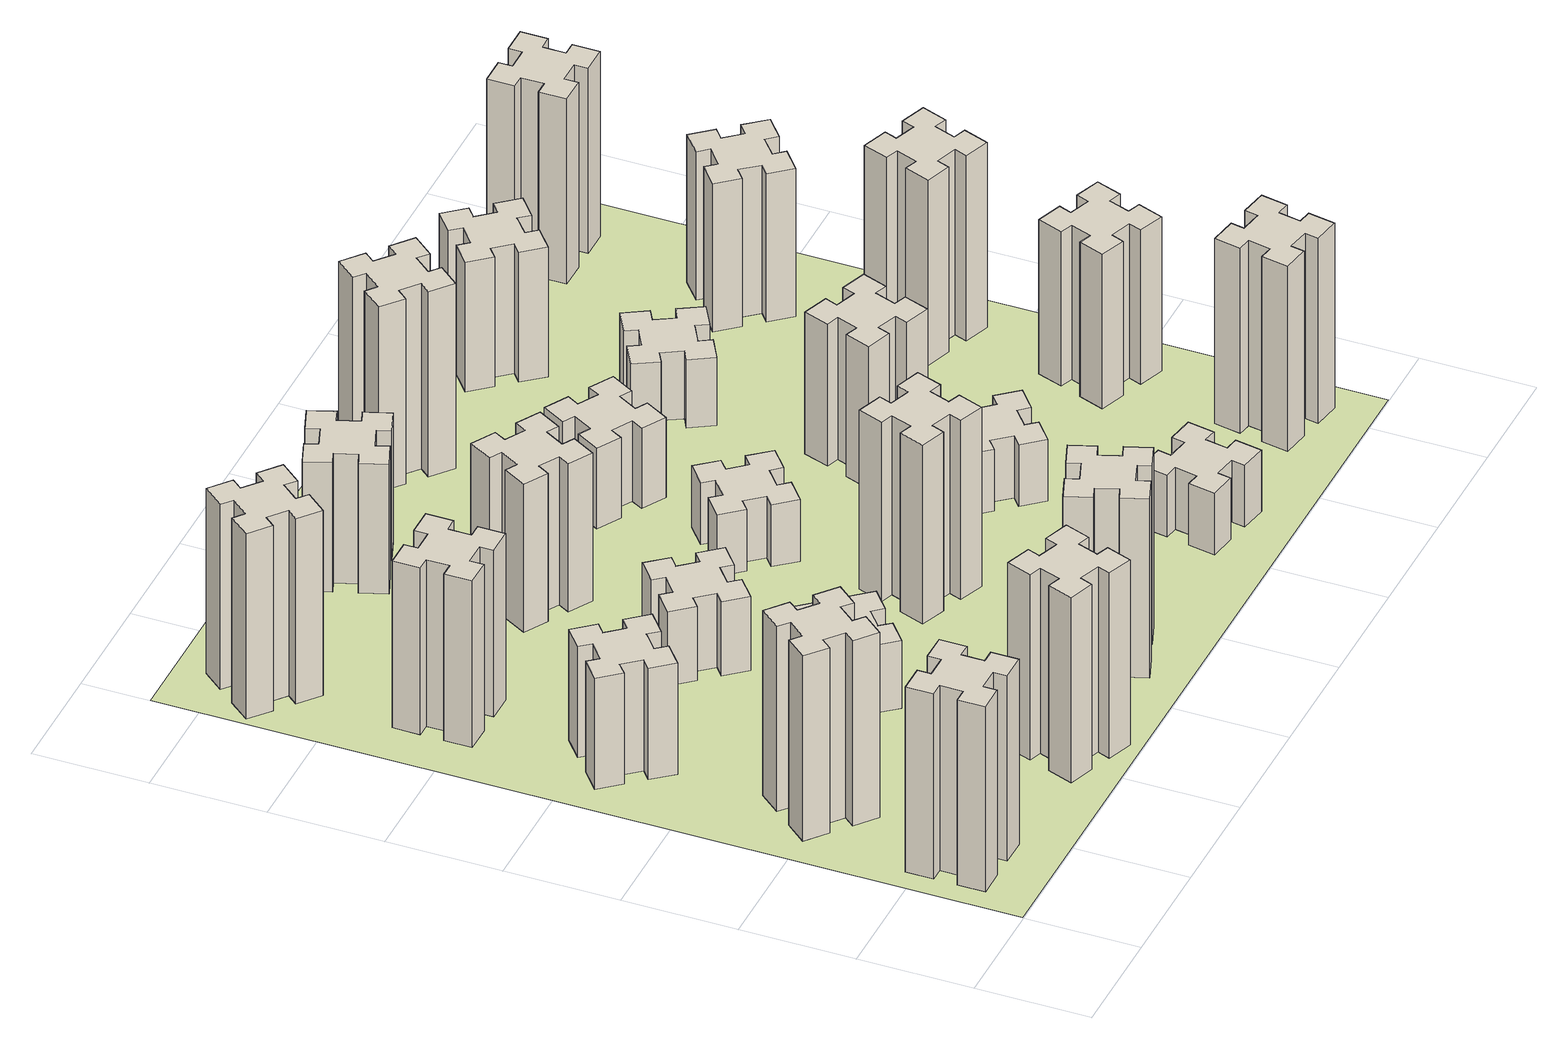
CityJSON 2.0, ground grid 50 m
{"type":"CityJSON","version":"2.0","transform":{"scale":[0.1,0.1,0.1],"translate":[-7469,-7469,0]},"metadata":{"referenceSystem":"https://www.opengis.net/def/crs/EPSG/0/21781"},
"CityObjects":{
"building1":{"type":"Building","attributes":{"class":"1000","function":"1000","usage":"1000","yearOfConstruction":2016,"roofType":"1000","measuredHeight":90,"storeysAboveGround":30,"storeysBelowGround":0},"geometry":[{"type":"Solid","lod":"1","boundaries":[[[[0,1,2,3,4,5,6,7,8,9,10,11,12,13,14,15,16,17,18,19]],[[17,16,20,21]],[[16,15,22,20]],[[15,14,23,22]],[[14,13,24,23]],[[13,12,25,24]],[[12,11,26,25]],[[11,10,27,26]],[[10,9,28,27]],[[9,8,29,28]],[[8,7,30,29]],[[7,6,31,30]],[[6,5,32,31]],[[5,4,33,32]],[[4,3,34,33]],[[3,2,35,34]],[[2,1,36,35]],[[1,0,37,36]],[[0,19,38,37]],[[19,18,39,38]],[[18,17,21,39]],[[24,25,26,27,28,29,30,31,32,33,34,35,36,37,38,39,21,20,22,23]]]]}]},
"building2":{"type":"Building","attributes":{"class":"1000","function":"1000","usage":"1000","yearOfConstruction":2016,"roofType":"1000","measuredHeight":90,"storeysAboveGround":30,"storeysBelowGround":0},"geometry":[{"type":"Solid","lod":"1","boundaries":[[[[40,41,42,43,44,45,46,47,48,49,50,51,52,53,54,55,56,57,58,59]],[[57,56,60,61]],[[56,55,62,60]],[[55,54,63,62]],[[54,53,64,63]],[[53,52,65,64]],[[52,51,66,65]],[[51,50,67,66]],[[50,49,68,67]],[[49,48,69,68]],[[48,47,70,69]],[[47,46,71,70]],[[46,45,72,71]],[[45,44,73,72]],[[44,43,74,73]],[[43,42,75,74]],[[42,41,76,75]],[[41,40,77,76]],[[40,59,78,77]],[[59,58,79,78]],[[58,57,61,79]],[[64,65,66,67,68,69,70,71,72,73,74,75,76,77,78,79,61,60,62,63]]]]}]},
"building3":{"type":"Building","attributes":{"class":"1000","function":"1000","usage":"1000","yearOfConstruction":2016,"roofType":"1000","measuredHeight":54,"storeysAboveGround":30,"storeysBelowGround":0},"geometry":[{"type":"Solid","lod":"1","boundaries":[[[[80,81,82,83,84,85,86,87,88,89,90,91,92,93,94,95,96,97,98,99]],[[97,96,100,101]],[[96,95,102,100]],[[95,94,103,102]],[[94,93,104,103]],[[93,92,105,104]],[[92,91,106,105]],[[91,90,107,106]],[[90,89,108,107]],[[89,88,109,108]],[[88,87,110,109]],[[87,86,111,110]],[[86,85,112,111]],[[85,84,113,112]],[[84,83,114,113]],[[83,82,115,114]],[[82,81,116,115]],[[81,80,117,116]],[[80,99,118,117]],[[99,98,119,118]],[[98,97,101,119]],[[104,105,106,107,108,109,110,111,112,113,114,115,116,117,118,119,101,100,102,103]]]]}]},
"building4":{"type":"Building","attributes":{"class":"1000","function":"1000","usage":"1000","yearOfConstruction":2016,"roofType":"1000","measuredHeight":81,"storeysAboveGround":30,"storeysBelowGround":0},"geometry":[{"type":"Solid","lod":"1","boundaries":[[[[120,121,122,123,124,125,126,127,128,129,130,131,132,133,134,135,136,137,138,139]],[[137,136,140,141]],[[136,135,142,140]],[[135,134,143,142]],[[134,133,144,143]],[[133,132,145,144]],[[132,131,146,145]],[[131,130,147,146]],[[130,129,148,147]],[[129,128,149,148]],[[128,127,150,149]],[[127,126,151,150]],[[126,125,152,151]],[[125,124,153,152]],[[124,123,154,153]],[[123,122,155,154]],[[122,121,156,155]],[[121,120,157,156]],[[120,139,158,157]],[[139,138,159,158]],[[138,137,141,159]],[[144,145,146,147,148,149,150,151,152,153,154,155,156,157,158,159,141,140,142,143]]]]}]},
"building5":{"type":"Building","attributes":{"class":"1000","function":"1000","usage":"1000","yearOfConstruction":2016,"roofType":"1000","measuredHeight":90,"storeysAboveGround":30,"storeysBelowGround":0},"geometry":[{"type":"Solid","lod":"1","boundaries":[[[[160,161,162,163,164,165,166,167,168,169,170,171,172,173,174,175,176,177,178,179]],[[177,176,180,181]],[[176,175,182,180]],[[175,174,183,182]],[[174,173,184,183]],[[173,172,185,184]],[[172,171,186,185]],[[171,170,187,186]],[[170,169,188,187]],[[169,168,189,188]],[[168,167,190,189]],[[167,166,191,190]],[[166,165,192,191]],[[165,164,193,192]],[[164,163,194,193]],[[163,162,195,194]],[[162,161,196,195]],[[161,160,197,196]],[[160,179,198,197]],[[179,178,199,198]],[[178,177,181,199]],[[184,185,186,187,188,189,190,191,192,193,194,195,196,197,198,199,181,180,182,183]]]]}]},
"building6":{"type":"Building","attributes":{"class":"1000","function":"1000","usage":"1000","yearOfConstruction":2016,"roofType":"1000","measuredHeight":90,"storeysAboveGround":30,"storeysBelowGround":0},"geometry":[{"type":"Solid","lod":"1","boundaries":[[[[200,201,202,203,204,205,206,207,208,209,210,211,212,213,214,215,216,217,218,219]],[[217,216,220,221]],[[216,215,222,220]],[[215,214,223,222]],[[214,213,224,223]],[[213,212,225,224]],[[212,211,226,225]],[[211,210,227,226]],[[210,209,228,227]],[[209,208,229,228]],[[208,207,230,229]],[[207,206,231,230]],[[206,205,232,231]],[[205,204,233,232]],[[204,203,234,233]],[[203,202,235,234]],[[202,201,236,235]],[[201,200,237,236]],[[200,219,238,237]],[[219,218,239,238]],[[218,217,221,239]],[[224,225,226,227,228,229,230,231,232,233,234,235,236,237,238,239,221,220,222,223]]]]}]},
"building7":{"type":"Building","attributes":{"class":"1000","function":"1000","usage":"1000","yearOfConstruction":2016,"roofType":"1000","measuredHeight":33,"storeysAboveGround":30,"storeysBelowGround":0},"geometry":[{"type":"Solid","lod":"1","boundaries":[[[[240,241,242,243,244,245,246,247,248,249,250,251,252,253,254,255,256,257,258,259]],[[257,256,260,261]],[[256,255,262,260]],[[255,254,263,262]],[[254,253,264,263]],[[253,252,265,264]],[[252,251,266,265]],[[251,250,267,266]],[[250,249,268,267]],[[249,248,269,268]],[[248,247,270,269]],[[247,246,271,270]],[[246,245,272,271]],[[245,244,273,272]],[[244,243,274,273]],[[243,242,275,274]],[[242,241,276,275]],[[241,240,277,276]],[[240,259,278,277]],[[259,258,279,278]],[[258,257,261,279]],[[264,265,266,267,268,269,270,271,272,273,274,275,276,277,278,279,261,260,262,263]]]]}]},
"building8":{"type":"Building","attributes":{"class":"1000","function":"1000","usage":"1000","yearOfConstruction":2016,"roofType":"1000","measuredHeight":36,"storeysAboveGround":30,"storeysBelowGround":0},"geometry":[{"type":"Solid","lod":"1","boundaries":[[[[280,281,282,283,284,285,286,287,288,289,290,291,292,293,294,295,296,297,298,299]],[[297,296,300,301]],[[296,295,302,300]],[[295,294,303,302]],[[294,293,304,303]],[[293,292,305,304]],[[292,291,306,305]],[[291,290,307,306]],[[290,289,308,307]],[[289,288,309,308]],[[288,287,310,309]],[[287,286,311,310]],[[286,285,312,311]],[[285,284,313,312]],[[284,283,314,313]],[[283,282,315,314]],[[282,281,316,315]],[[281,280,317,316]],[[280,299,318,317]],[[299,298,319,318]],[[298,297,301,319]],[[304,305,306,307,308,309,310,311,312,313,314,315,316,317,318,319,301,300,302,303]]]]}]},
"building9":{"type":"Building","attributes":{"class":"1000","function":"1000","usage":"1000","yearOfConstruction":2016,"roofType":"1000","measuredHeight":87,"storeysAboveGround":30,"storeysBelowGround":0},"geometry":[{"type":"Solid","lod":"1","boundaries":[[[[320,321,322,323,324,325,326,327,328,329,330,331,332,333,334,335,336,337,338,339]],[[337,336,340,341]],[[336,335,342,340]],[[335,334,343,342]],[[334,333,344,343]],[[333,332,345,344]],[[332,331,346,345]],[[331,330,347,346]],[[330,329,348,347]],[[329,328,349,348]],[[328,327,350,349]],[[327,326,351,350]],[[326,325,352,351]],[[325,324,353,352]],[[324,323,354,353]],[[323,322,355,354]],[[322,321,356,355]],[[321,320,357,356]],[[320,339,358,357]],[[339,338,359,358]],[[338,337,341,359]],[[344,345,346,347,348,349,350,351,352,353,354,355,356,357,358,359,341,340,342,343]]]]}]},
"building10":{"type":"Building","attributes":{"class":"1000","function":"1000","usage":"1000","yearOfConstruction":2016,"roofType":"1000","measuredHeight":72,"storeysAboveGround":30,"storeysBelowGround":0},"geometry":[{"type":"Solid","lod":"1","boundaries":[[[[360,361,362,363,364,365,366,367,368,369,370,371,372,373,374,375,376,377,378,379]],[[377,376,380,381]],[[376,375,382,380]],[[375,374,383,382]],[[374,373,384,383]],[[373,372,385,384]],[[372,371,386,385]],[[371,370,387,386]],[[370,369,388,387]],[[369,368,389,388]],[[368,367,390,389]],[[367,366,391,390]],[[366,365,392,391]],[[365,364,393,392]],[[364,363,394,393]],[[363,362,395,394]],[[362,361,396,395]],[[361,360,397,396]],[[360,379,398,397]],[[379,378,399,398]],[[378,377,381,399]],[[384,385,386,387,388,389,390,391,392,393,394,395,396,397,398,399,381,380,382,383]]]]}]},
"building11":{"type":"Building","attributes":{"class":"1000","function":"1000","usage":"1000","yearOfConstruction":2016,"roofType":"1000","measuredHeight":63,"storeysAboveGround":30,"storeysBelowGround":0},"geometry":[{"type":"Solid","lod":"1","boundaries":[[[[400,401,402,403,404,405,406,407,408,409,410,411,412,413,414,415,416,417,418,419]],[[417,416,420,421]],[[416,415,422,420]],[[415,414,423,422]],[[414,413,424,423]],[[413,412,425,424]],[[412,411,426,425]],[[411,410,427,426]],[[410,409,428,427]],[[409,408,429,428]],[[408,407,430,429]],[[407,406,431,430]],[[406,405,432,431]],[[405,404,433,432]],[[404,403,434,433]],[[403,402,435,434]],[[402,401,436,435]],[[401,400,437,436]],[[400,419,438,437]],[[419,418,439,438]],[[418,417,421,439]],[[424,425,426,427,428,429,430,431,432,433,434,435,436,437,438,439,421,420,422,423]]]]}]},
"building12":{"type":"Building","attributes":{"class":"1000","function":"1000","usage":"1000","yearOfConstruction":2016,"roofType":"1000","measuredHeight":87,"storeysAboveGround":30,"storeysBelowGround":0},"geometry":[{"type":"Solid","lod":"1","boundaries":[[[[440,441,442,443,444,445,446,447,448,449,450,451,452,453,454,455,456,457,458,459]],[[457,456,460,461]],[[456,455,462,460]],[[455,454,463,462]],[[454,453,464,463]],[[453,452,465,464]],[[452,451,466,465]],[[451,450,467,466]],[[450,449,468,467]],[[449,448,469,468]],[[448,447,470,469]],[[447,446,471,470]],[[446,445,472,471]],[[445,444,473,472]],[[444,443,474,473]],[[443,442,475,474]],[[442,441,476,475]],[[441,440,477,476]],[[440,459,478,477]],[[459,458,479,478]],[[458,457,461,479]],[[464,465,466,467,468,469,470,471,472,473,474,475,476,477,478,479,461,460,462,463]]]]}]},
"building13":{"type":"Building","attributes":{"class":"1000","function":"1000","usage":"1000","yearOfConstruction":2016,"roofType":"1000","measuredHeight":30,"storeysAboveGround":30,"storeysBelowGround":0},"geometry":[{"type":"Solid","lod":"1","boundaries":[[[[480,481,482,483,484,485,486,487,488,489,490,491,492,493,494,495,496,497,498,499]],[[497,496,500,501]],[[496,495,502,500]],[[495,494,503,502]],[[494,493,504,503]],[[493,492,505,504]],[[492,491,506,505]],[[491,490,507,506]],[[490,489,508,507]],[[489,488,509,508]],[[488,487,510,509]],[[487,486,511,510]],[[486,485,512,511]],[[485,484,513,512]],[[484,483,514,513]],[[483,482,515,514]],[[482,481,516,515]],[[481,480,517,516]],[[480,499,518,517]],[[499,498,519,518]],[[498,497,501,519]],[[504,505,506,507,508,509,510,511,512,513,514,515,516,517,518,519,501,500,502,503]]]]}]},
"building14":{"type":"Building","attributes":{"class":"1000","function":"1000","usage":"1000","yearOfConstruction":2016,"roofType":"1000","measuredHeight":39,"storeysAboveGround":30,"storeysBelowGround":0},"geometry":[{"type":"Solid","lod":"1","boundaries":[[[[520,521,522,523,524,525,526,527,528,529,530,531,532,533,534,535,536,537,538,539]],[[537,536,540,541]],[[536,535,542,540]],[[535,534,543,542]],[[534,533,544,543]],[[533,532,545,544]],[[532,531,546,545]],[[531,530,547,546]],[[530,529,548,547]],[[529,528,549,548]],[[528,527,550,549]],[[527,526,551,550]],[[526,525,552,551]],[[525,524,553,552]],[[524,523,554,553]],[[523,522,555,554]],[[522,521,556,555]],[[521,520,557,556]],[[520,539,558,557]],[[539,538,559,558]],[[538,537,541,559]],[[544,545,546,547,548,549,550,551,552,553,554,555,556,557,558,559,541,540,542,543]]]]}]},
"building15":{"type":"Building","attributes":{"class":"1000","function":"1000","usage":"1000","yearOfConstruction":2016,"roofType":"1000","measuredHeight":30,"storeysAboveGround":30,"storeysBelowGround":0},"geometry":[{"type":"Solid","lod":"1","boundaries":[[[[560,561,562,563,564,565,566,567,568,569,570,571,572,573,574,575,576,577,578,579]],[[577,576,580,581]],[[576,575,582,580]],[[575,574,583,582]],[[574,573,584,583]],[[573,572,585,584]],[[572,571,586,585]],[[571,570,587,586]],[[570,569,588,587]],[[569,568,589,588]],[[568,567,590,589]],[[567,566,591,590]],[[566,565,592,591]],[[565,564,593,592]],[[564,563,594,593]],[[563,562,595,594]],[[562,561,596,595]],[[561,560,597,596]],[[560,579,598,597]],[[579,578,599,598]],[[578,577,581,599]],[[584,585,586,587,588,589,590,591,592,593,594,595,596,597,598,599,581,580,582,583]]]]}]},
"building16":{"type":"Building","attributes":{"class":"1000","function":"1000","usage":"1000","yearOfConstruction":2016,"roofType":"1000","measuredHeight":90,"storeysAboveGround":30,"storeysBelowGround":0},"geometry":[{"type":"Solid","lod":"1","boundaries":[[[[600,601,602,603,604,605,606,607,608,609,610,611,612,613,614,615,616,617,618,619]],[[617,616,620,621]],[[616,615,622,620]],[[615,614,623,622]],[[614,613,624,623]],[[613,612,625,624]],[[612,611,626,625]],[[611,610,627,626]],[[610,609,628,627]],[[609,608,629,628]],[[608,607,630,629]],[[607,606,631,630]],[[606,605,632,631]],[[605,604,633,632]],[[604,603,634,633]],[[603,602,635,634]],[[602,601,636,635]],[[601,600,637,636]],[[600,619,638,637]],[[619,618,639,638]],[[618,617,621,639]],[[624,625,626,627,628,629,630,631,632,633,634,635,636,637,638,639,621,620,622,623]]]]}]},
"building17":{"type":"Building","attributes":{"class":"1000","function":"1000","usage":"1000","yearOfConstruction":2016,"roofType":"1000","measuredHeight":30,"storeysAboveGround":30,"storeysBelowGround":0},"geometry":[{"type":"Solid","lod":"1","boundaries":[[[[640,641,642,643,644,645,646,647,648,649,650,651,652,653,654,655,656,657,658,659]],[[657,656,660,661]],[[656,655,662,660]],[[655,654,663,662]],[[654,653,664,663]],[[653,652,665,664]],[[652,651,666,665]],[[651,650,667,666]],[[650,649,668,667]],[[649,648,669,668]],[[648,647,670,669]],[[647,646,671,670]],[[646,645,672,671]],[[645,644,673,672]],[[644,643,674,673]],[[643,642,675,674]],[[642,641,676,675]],[[641,640,677,676]],[[640,659,678,677]],[[659,658,679,678]],[[658,657,661,679]],[[664,665,666,667,668,669,670,671,672,673,674,675,676,677,678,679,661,660,662,663]]]]}]},
"building18":{"type":"Building","attributes":{"class":"1000","function":"1000","usage":"1000","yearOfConstruction":2016,"roofType":"1000","measuredHeight":69,"storeysAboveGround":30,"storeysBelowGround":0},"geometry":[{"type":"Solid","lod":"1","boundaries":[[[[680,681,682,683,684,685,686,687,688,689,690,691,692,693,694,695,696,697,698,699]],[[697,696,700,701]],[[696,695,702,700]],[[695,694,703,702]],[[694,693,704,703]],[[693,692,705,704]],[[692,691,706,705]],[[691,690,707,706]],[[690,689,708,707]],[[689,688,709,708]],[[688,687,710,709]],[[687,686,711,710]],[[686,685,712,711]],[[685,684,713,712]],[[684,683,714,713]],[[683,682,715,714]],[[682,681,716,715]],[[681,680,717,716]],[[680,699,718,717]],[[699,698,719,718]],[[698,697,701,719]],[[704,705,706,707,708,709,710,711,712,713,714,715,716,717,718,719,701,700,702,703]]]]}]},
"building19":{"type":"Building","attributes":{"class":"1000","function":"1000","usage":"1000","yearOfConstruction":2016,"roofType":"1000","measuredHeight":33,"storeysAboveGround":30,"storeysBelowGround":0},"geometry":[{"type":"Solid","lod":"1","boundaries":[[[[720,721,722,723,724,725,726,727,728,729,730,731,732,733,734,735,736,737,738,739]],[[737,736,740,741]],[[736,735,742,740]],[[735,734,743,742]],[[734,733,744,743]],[[733,732,745,744]],[[732,731,746,745]],[[731,730,747,746]],[[730,729,748,747]],[[729,728,749,748]],[[728,727,750,749]],[[727,726,751,750]],[[726,725,752,751]],[[725,724,753,752]],[[724,723,754,753]],[[723,722,755,754]],[[722,721,756,755]],[[721,720,757,756]],[[720,739,758,757]],[[739,738,759,758]],[[738,737,741,759]],[[744,745,746,747,748,749,750,751,752,753,754,755,756,757,758,759,741,740,742,743]]]]}]},
"building20":{"type":"Building","attributes":{"class":"1000","function":"1000","usage":"1000","yearOfConstruction":2016,"roofType":"1000","measuredHeight":90,"storeysAboveGround":30,"storeysBelowGround":0},"geometry":[{"type":"Solid","lod":"1","boundaries":[[[[760,761,762,763,764,765,766,767,768,769,770,771,772,773,774,775,776,777,778,779]],[[777,776,780,781]],[[776,775,782,780]],[[775,774,783,782]],[[774,773,784,783]],[[773,772,785,784]],[[772,771,786,785]],[[771,770,787,786]],[[770,769,788,787]],[[769,768,789,788]],[[768,767,790,789]],[[767,766,791,790]],[[766,765,792,791]],[[765,764,793,792]],[[764,763,794,793]],[[763,762,795,794]],[[762,761,796,795]],[[761,760,797,796]],[[760,779,798,797]],[[779,778,799,798]],[[778,777,781,799]],[[784,785,786,787,788,789,790,791,792,793,794,795,796,797,798,799,781,780,782,783]]]]}]},
"building21":{"type":"Building","attributes":{"class":"1000","function":"1000","usage":"1000","yearOfConstruction":2016,"roofType":"1000","measuredHeight":63,"storeysAboveGround":30,"storeysBelowGround":0},"geometry":[{"type":"Solid","lod":"1","boundaries":[[[[800,801,802,803,804,805,806,807,808,809,810,811,812,813,814,815,816,817,818,819]],[[817,816,820,821]],[[816,815,822,820]],[[815,814,823,822]],[[814,813,824,823]],[[813,812,825,824]],[[812,811,826,825]],[[811,810,827,826]],[[810,809,828,827]],[[809,808,829,828]],[[808,807,830,829]],[[807,806,831,830]],[[806,805,832,831]],[[805,804,833,832]],[[804,803,834,833]],[[803,802,835,834]],[[802,801,836,835]],[[801,800,837,836]],[[800,819,838,837]],[[819,818,839,838]],[[818,817,821,839]],[[824,825,826,827,828,829,830,831,832,833,834,835,836,837,838,839,821,820,822,823]]]]}]},
"building22":{"type":"Building","attributes":{"class":"1000","function":"1000","usage":"1000","yearOfConstruction":2016,"roofType":"1000","measuredHeight":75,"storeysAboveGround":30,"storeysBelowGround":0},"geometry":[{"type":"Solid","lod":"1","boundaries":[[[[840,841,842,843,844,845,846,847,848,849,850,851,852,853,854,855,856,857,858,859]],[[857,856,860,861]],[[856,855,862,860]],[[855,854,863,862]],[[854,853,864,863]],[[853,852,865,864]],[[852,851,866,865]],[[851,850,867,866]],[[850,849,868,867]],[[849,848,869,868]],[[848,847,870,869]],[[847,846,871,870]],[[846,845,872,871]],[[845,844,873,872]],[[844,843,874,873]],[[843,842,875,874]],[[842,841,876,875]],[[841,840,877,876]],[[840,859,878,877]],[[859,858,879,878]],[[858,857,861,879]],[[864,865,866,867,868,869,870,871,872,873,874,875,876,877,878,879,861,860,862,863]]]]}]},
"building23":{"type":"Building","attributes":{"class":"1000","function":"1000","usage":"1000","yearOfConstruction":2016,"roofType":"1000","measuredHeight":90,"storeysAboveGround":30,"storeysBelowGround":0},"geometry":[{"type":"Solid","lod":"1","boundaries":[[[[880,881,882,883,884,885,886,887,888,889,890,891,892,893,894,895,896,897,898,899]],[[897,896,900,901]],[[896,895,902,900]],[[895,894,903,902]],[[894,893,904,903]],[[893,892,905,904]],[[892,891,906,905]],[[891,890,907,906]],[[890,889,908,907]],[[889,888,909,908]],[[888,887,910,909]],[[887,886,911,910]],[[886,885,912,911]],[[885,884,913,912]],[[884,883,914,913]],[[883,882,915,914]],[[882,881,916,915]],[[881,880,917,916]],[[880,899,918,917]],[[899,898,919,918]],[[898,897,901,919]],[[904,905,906,907,908,909,910,911,912,913,914,915,916,917,918,919,901,900,902,903]]]]}]},
"building24":{"type":"Building","attributes":{"class":"1000","function":"1000","usage":"1000","yearOfConstruction":2016,"roofType":"1000","measuredHeight":72,"storeysAboveGround":30,"storeysBelowGround":0},"geometry":[{"type":"Solid","lod":"1","boundaries":[[[[920,921,922,923,924,925,926,927,928,929,930,931,932,933,934,935,936,937,938,939]],[[937,936,940,941]],[[936,935,942,940]],[[935,934,943,942]],[[934,933,944,943]],[[933,932,945,944]],[[932,931,946,945]],[[931,930,947,946]],[[930,929,948,947]],[[929,928,949,948]],[[928,927,950,949]],[[927,926,951,950]],[[926,925,952,951]],[[925,924,953,952]],[[924,923,954,953]],[[923,922,955,954]],[[922,921,956,955]],[[921,920,957,956]],[[920,939,958,957]],[[939,938,959,958]],[[938,937,941,959]],[[944,945,946,947,948,949,950,951,952,953,954,955,956,957,958,959,941,940,942,943]]]]}]},
"building25":{"type":"Building","attributes":{"class":"1000","function":"1000","usage":"1000","yearOfConstruction":2016,"roofType":"1000","measuredHeight":90,"storeysAboveGround":30,"storeysBelowGround":0},"geometry":[{"type":"Solid","lod":"1","boundaries":[[[[960,961,962,963,964,965,966,967,968,969,970,971,972,973,974,975,976,977,978,979]],[[977,976,980,981]],[[976,975,982,980]],[[975,974,983,982]],[[974,973,984,983]],[[973,972,985,984]],[[972,971,986,985]],[[971,970,987,986]],[[970,969,988,987]],[[969,968,989,988]],[[968,967,990,989]],[[967,966,991,990]],[[966,965,992,991]],[[965,964,993,992]],[[964,963,994,993]],[[963,962,995,994]],[[962,961,996,995]],[[961,960,997,996]],[[960,979,998,997]],[[979,978,999,998]],[[978,977,981,999]],[[984,985,986,987,988,989,990,991,992,993,994,995,996,997,998,999,981,980,982,983]]]]}]},
"landuse1":{"type":"LandUse","attributes":{"name":"plot1","function":"1010"},"geometry":[{"type":"MultiSurface","lod":"1","boundaries":[[[1000,1001,1002,1003]]]}]}
},
"vertices":[
[165,425,0],[165,325,0],[105,325,0],[105,205,0],[225,205,0],[225,265,0],[325,265,0],[325,205,0],[445,205,0],[445,325,0],[385,325,0],[385,425,0],[445,425,0],[445,545,0],[325,545,0],[325,485,0],[225,485,0],[225,545,0],[105,545,0],[105,425,0],[225,485,900],[225,545,900],[325,485,900],[325,545,900],[445,545,900],[445,425,900],[385,425,900],[385,325,900],[445,325,900],[445,205,900],[325,205,900],[325,265,900],[225,265,900],[225,205,900],[105,205,900],[105,325,900],[165,325,900],[165,425,900],[105,425,900],[105,545,900],
[484,1067,0],[408,1132,0],[446,1178,0],[354,1255,0],[277,1163,0],[323,1124,0],[259,1048,0],[213,1086,0],[136,994,0],[228,917,0],[266,963,0],[343,899,0],[304,853,0],[396,776,0],[473,868,0],[427,906,0],[492,983,0],[538,944,0],[615,1036,0],[523,1113,0],[492,983,900],[538,944,900],[427,906,900],[473,868,900],[396,776,900],[304,853,900],[343,899,900],[266,963,900],[228,917,900],[136,994,900],[213,1086,900],[259,1048,900],[323,1124,900],[277,1163,900],[354,1255,900],[446,1178,900],[408,1132,900],[484,1067,900],[523,1113,900],[615,1036,900],
[492,1888,0],[427,1964,0],[473,2003,0],[396,2095,0],[304,2018,0],[343,1972,0],[266,1907,0],[228,1953,0],[136,1876,0],[213,1784,0],[259,1823,0],[323,1746,0],[277,1708,0],[354,1616,0],[446,1693,0],[408,1739,0],[484,1803,0],[523,1757,0],[615,1834,0],[538,1926,0],[484,1803,540],[523,1757,540],[408,1739,540],[446,1693,540],[354,1616,540],[277,1708,540],[323,1746,540],[259,1823,540],[213,1784,540],[136,1876,540],[228,1953,540],[266,1907,540],[343,1972,540],[304,2018,540],[396,2095,540],[473,2003,540],[427,1964,540],[492,1888,540],[538,1926,540],[615,1834,540],
[485,2545,0],[485,2645,0],[545,2645,0],[545,2765,0],[425,2765,0],[425,2705,0],[325,2705,0],[325,2765,0],[205,2765,0],[205,2645,0],[265,2645,0],[265,2545,0],[205,2545,0],[205,2425,0],[325,2425,0],[325,2485,0],[425,2485,0],[425,2425,0],[545,2425,0],[545,2545,0],[425,2485,810],[425,2425,810],[325,2485,810],[325,2425,810],[205,2425,810],[205,2545,810],[265,2545,810],[265,2645,810],[205,2645,810],[205,2765,810],[325,2765,810],[325,2705,810],[425,2705,810],[425,2765,810],[545,2765,810],[545,2645,810],[485,2645,810],[485,2545,810],[545,2545,810],[545,2425,810],
[1029,360,0],[995,266,0],[939,287,0],[897,174,0],[1010,133,0],[1031,189,0],[1125,155,0],[1104,99,0],[1217,57,0],[1258,170,0],[1202,191,0],[1236,285,0],[1292,264,0],[1333,377,0],[1220,418,0],[1200,362,0],[1106,396,0],[1127,452,0],[1014,493,0],[973,380,0],[1106,396,900],[1127,452,900],[1200,362,900],[1220,418,900],[1333,377,900],[1292,264,900],[1236,285,900],[1202,191,900],[1258,170,900],[1217,57,900],[1104,99,900],[1125,155,900],[1031,189,900],[1010,133,900],[897,174,900],[939,287,900],[995,266,900],[1029,360,900],[973,380,900],[1014,493,900],
[384,3387,0],[308,3452,0],[346,3498,0],[254,3575,0],[177,3483,0],[223,3444,0],[159,3368,0],[113,3406,0],[36,3314,0],[128,3237,0],[166,3283,0],[243,3219,0],[204,3173,0],[296,3096,0],[373,3188,0],[327,3226,0],[392,3303,0],[438,3264,0],[515,3356,0],[423,3433,0],[392,3303,900],[438,3264,900],[327,3226,900],[373,3188,900],[296,3096,900],[204,3173,900],[243,3219,900],[166,3283,900],[128,3237,900],[36,3314,900],[113,3406,900],[159,3368,900],[223,3444,900],[177,3483,900],[254,3575,900],[346,3498,900],[308,3452,900],[384,3387,900],[423,3433,900],[515,3356,900],
[1083,1332,0],[1006,1267,0],[968,1313,0],[876,1236,0],[953,1144,0],[999,1183,0],[1063,1106,0],[1017,1068,0],[1094,976,0],[1186,1053,0],[1148,1099,0],[1224,1163,0],[1263,1117,0],[1355,1194,0],[1278,1286,0],[1232,1248,0],[1167,1324,0],[1213,1363,0],[1136,1455,0],[1044,1378,0],[1167,1324,330],[1213,1363,330],[1232,1248,330],[1278,1286,330],[1355,1194,330],[1263,1117,330],[1224,1163,330],[1148,1099,330],[1186,1053,330],[1094,976,330],[1017,1068,330],[1063,1106,330],[999,1183,330],[953,1144,330],[876,1236,330],[968,1313,330],[1006,1267,330],[1083,1332,330],[1044,1378,330],[1136,1455,330],
[1083,1972,0],[1006,1907,0],[968,1953,0],[876,1876,0],[953,1784,0],[999,1823,0],[1063,1746,0],[1017,1708,0],[1094,1616,0],[1186,1693,0],[1148,1739,0],[1224,1803,0],[1263,1757,0],[1355,1834,0],[1278,1926,0],[1232,1888,0],[1167,1964,0],[1213,2003,0],[1136,2095,0],[1044,2018,0],[1167,1964,360],[1213,2003,360],[1232,1888,360],[1278,1926,360],[1355,1834,360],[1263,1757,360],[1224,1803,360],[1148,1739,360],[1186,1693,360],[1094,1616,360],[1017,1708,360],[1063,1746,360],[999,1823,360],[953,1784,360],[876,1876,360],[968,1953,360],[1006,1907,360],[1083,1972,360],[1044,2018,360],[1136,2095,360],
[1635,385,0],[1669,291,0],[1613,270,0],[1654,157,0],[1767,199,0],[1746,255,0],[1840,289,0],[1860,233,0],[1973,274,0],[1932,387,0],[1876,366,0],[1842,460,0],[1898,480,0],[1857,593,0],[1744,552,0],[1765,496,0],[1671,462,0],[1650,518,0],[1537,477,0],[1579,364,0],[1671,462,870],[1650,518,870],[1765,496,870],[1744,552,870],[1857,593,870],[1898,480,870],[1842,460,870],[1876,366,870],[1932,387,870],[1973,274,870],[1860,233,870],[1840,289,870],[1746,255,870],[1767,199,870],[1654,157,870],[1613,270,870],[1669,291,870],[1635,385,870],[1579,364,870],[1537,477,870],
[1314,2666,0],[1227,2716,0],[1257,2768,0],[1153,2828,0],[1093,2724,0],[1145,2694,0],[1095,2607,0],[1043,2637,0],[983,2533,0],[1087,2473,0],[1117,2525,0],[1204,2475,0],[1174,2423,0],[1278,2363,0],[1338,2467,0],[1286,2497,0],[1336,2584,0],[1388,2554,0],[1448,2658,0],[1344,2718,0],[1336,2584,720],[1388,2554,720],[1286,2497,720],[1338,2467,720],[1278,2363,720],[1174,2423,720],[1204,2475,720],[1117,2525,720],[1087,2473,720],[983,2533,720],[1043,2637,720],[1095,2607,720],[1145,2694,720],[1093,2724,720],[1153,2828,720],[1257,2768,720],[1227,2716,720],[1314,2666,720],[1344,2718,720],[1448,2658,720],
[1125,3456,0],[1031,3422,0],[1010,3478,0],[897,3437,0],[939,3324,0],[995,3345,0],[1029,3251,0],[973,3230,0],[1014,3117,0],[1127,3159,0],[1106,3215,0],[1200,3249,0],[1220,3193,0],[1333,3234,0],[1292,3347,0],[1236,3326,0],[1202,3420,0],[1258,3440,0],[1217,3553,0],[1104,3512,0],[1202,3420,630],[1258,3440,630],[1236,3326,630],[1292,3347,630],[1333,3234,630],[1220,3193,630],[1200,3249,630],[1106,3215,630],[1127,3159,630],[1014,3117,630],[973,3230,630],[1029,3251,630],[995,3345,630],[939,3324,630],[897,3437,630],[1010,3478,630],[1031,3422,630],[1125,3456,630],[1104,3512,630],[1217,3553,630],
[1769,1300,0],[1735,1206,0],[1679,1227,0],[1637,1114,0],[1750,1073,0],[1771,1129,0],[1865,1095,0],[1844,1039,0],[1957,997,0],[1998,1110,0],[1942,1131,0],[1976,1225,0],[2032,1204,0],[2073,1317,0],[1960,1358,0],[1940,1302,0],[1846,1336,0],[1867,1392,0],[1754,1433,0],[1713,1320,0],[1846,1336,870],[1867,1392,870],[1940,1302,870],[1960,1358,870],[2073,1317,870],[2032,1204,870],[1976,1225,870],[1942,1131,870],[1998,1110,870],[1957,997,870],[1844,1039,870],[1865,1095,870],[1771,1129,870],[1750,1073,870],[1637,1114,870],[1679,1227,870],[1735,1206,870],[1769,1300,870],[1713,1320,870],[1754,1433,870],
[1972,1988,0],[1907,2064,0],[1953,2103,0],[1876,2195,0],[1784,2118,0],[1823,2072,0],[1746,2007,0],[1708,2053,0],[1616,1976,0],[1693,1884,0],[1739,1923,0],[1803,1846,0],[1757,1808,0],[1834,1716,0],[1926,1793,0],[1888,1839,0],[1964,1903,0],[2003,1857,0],[2095,1934,0],[2018,2026,0],[1964,1903,300],[2003,1857,300],[1888,1839,300],[1926,1793,300],[1834,1716,300],[1757,1808,300],[1803,1846,300],[1739,1923,300],[1693,1884,300],[1616,1976,300],[1708,2053,300],[1746,2007,300],[1823,2072,300],[1784,2118,300],[1876,2195,300],[1953,2103,300],[1907,2064,300],[1972,1988,300],[2018,2026,300],[2095,1934,300],
[2026,2497,0],[2076,2584,0],[2128,2554,0],[2188,2658,0],[2084,2718,0],[2054,2666,0],[1967,2716,0],[1997,2768,0],[1893,2828,0],[1833,2724,0],[1885,2694,0],[1835,2607,0],[1783,2637,0],[1723,2533,0],[1827,2473,0],[1857,2525,0],[1944,2475,0],[1914,2423,0],[2018,2363,0],[2078,2467,0],[1944,2475,390],[1914,2423,390],[1857,2525,390],[1827,2473,390],[1723,2533,390],[1783,2637,390],[1835,2607,390],[1885,2694,390],[1833,2724,390],[1893,2828,390],[1997,2768,390],[1967,2716,390],[2054,2666,390],[2084,2718,390],[2188,2658,390],[2128,2554,390],[2076,2584,390],[2026,2497,390],[2078,2467,390],[2018,2363,390],
[2596,444,0],[2578,345,0],[2519,356,0],[2498,237,0],[2617,217,0],[2627,276,0],[2725,258,0],[2715,199,0],[2833,178,0],[2854,297,0],[2795,307,0],[2812,405,0],[2871,395,0],[2892,513,0],[2774,534,0],[2764,475,0],[2665,492,0],[2676,551,0],[2557,572,0],[2537,454,0],[2665,492,300],[2676,551,300],[2764,475,300],[2774,534,300],[2892,513,300],[2871,395,300],[2812,405,300],[2795,307,300],[2854,297,300],[2833,178,300],[2715,199,300],[2725,258,300],[2627,276,300],[2617,217,300],[2498,237,300],[2519,356,300],[2578,345,300],[2596,444,300],[2537,454,300],[2557,572,300],
[1746,3383,0],[1823,3319,0],[1784,3273,0],[1876,3196,0],[1953,3288,0],[1907,3326,0],[1972,3403,0],[2018,3364,0],[2095,3456,0],[2003,3533,0],[1964,3487,0],[1888,3552,0],[1926,3598,0],[1834,3675,0],[1757,3583,0],[1803,3544,0],[1739,3468,0],[1693,3506,0],[1616,3414,0],[1708,3337,0],[1739,3468,900],[1693,3506,900],[1803,3544,900],[1757,3583,900],[1834,3675,900],[1926,3598,900],[1888,3552,900],[1964,3487,900],[2003,3533,900],[2095,3456,900],[2018,3364,900],[1972,3403,900],[1907,3326,900],[1953,3288,900],[1876,3196,900],[1784,3273,900],[1823,3319,900],[1746,3383,900],[1708,3337,900],[1616,3414,900],
[2628,1099,0],[2704,1163,0],[2743,1117,0],[2835,1194,0],[2758,1286,0],[2712,1248,0],[2647,1324,0],[2693,1363,0],[2616,1455,0],[2524,1378,0],[2563,1332,0],[2486,1267,0],[2448,1313,0],[2356,1236,0],[2433,1144,0],[2479,1183,0],[2543,1106,0],[2497,1068,0],[2574,976,0],[2666,1053,0],[2543,1106,300],[2497,1068,300],[2479,1183,300],[2433,1144,300],[2356,1236,300],[2448,1313,300],[2486,1267,300],[2563,1332,300],[2524,1378,300],[2616,1455,300],[2693,1363,300],[2647,1324,300],[2712,1248,300],[2758,1286,300],[2835,1194,300],[2743,1117,300],[2704,1163,300],[2628,1099,300],[2666,1053,300],[2574,976,300],
[2682,1671,0],[2716,1765,0],[2772,1744,0],[2813,1857,0],[2700,1898,0],[2680,1842,0],[2586,1876,0],[2607,1932,0],[2494,1973,0],[2453,1860,0],[2509,1840,0],[2475,1746,0],[2419,1767,0],[2377,1654,0],[2490,1613,0],[2511,1669,0],[2605,1635,0],[2584,1579,0],[2697,1537,0],[2738,1650,0],[2605,1635,690],[2584,1579,690],[2511,1669,690],[2490,1613,690],[2377,1654,690],[2419,1767,690],[2475,1746,690],[2509,1840,690],[2453,1860,690],[2494,1973,690],[2607,1932,690],[2586,1876,690],[2680,1842,690],[2700,1898,690],[2813,1857,690],[2772,1744,690],[2716,1765,690],[2682,1671,690],[2738,1650,690],[2697,1537,690],
[2475,2584,0],[2525,2497,0],[2473,2467,0],[2533,2363,0],[2637,2423,0],[2607,2475,0],[2694,2525,0],[2724,2473,0],[2828,2533,0],[2768,2637,0],[2716,2607,0],[2666,2694,0],[2718,2724,0],[2658,2828,0],[2554,2768,0],[2584,2716,0],[2497,2666,0],[2467,2718,0],[2363,2658,0],[2423,2554,0],[2497,2666,330],[2467,2718,330],[2584,2716,330],[2554,2768,330],[2658,2828,330],[2718,2724,330],[2666,2694,330],[2716,2607,330],[2768,2637,330],[2828,2533,330],[2724,2473,330],[2694,2525,330],[2607,2475,330],[2637,2423,330],[2533,2363,330],[2473,2467,330],[2525,2497,330],[2475,2584,330],[2423,2554,330],[2363,2658,330],
[3504,475,0],[3405,492,0],[3416,551,0],[3297,572,0],[3277,454,0],[3336,444,0],[3318,345,0],[3259,356,0],[3238,237,0],[3357,217,0],[3367,276,0],[3465,258,0],[3455,199,0],[3573,178,0],[3594,297,0],[3535,307,0],[3552,405,0],[3611,395,0],[3632,513,0],[3514,534,0],[3552,405,900],[3611,395,900],[3535,307,900],[3594,297,900],[3573,178,900],[3455,199,900],[3465,258,900],[3367,276,900],[3357,217,900],[3238,237,900],[3259,356,900],[3318,345,900],[3336,444,900],[3277,454,900],[3297,572,900],[3416,551,900],[3405,492,900],[3504,475,900],[3514,534,900],[3632,513,900],
[2712,3368,0],[2647,3444,0],[2693,3483,0],[2616,3575,0],[2524,3498,0],[2563,3452,0],[2486,3387,0],[2448,3433,0],[2356,3356,0],[2433,3264,0],[2479,3303,0],[2543,3226,0],[2497,3188,0],[2574,3096,0],[2666,3173,0],[2628,3219,0],[2704,3283,0],[2743,3237,0],[2835,3314,0],[2758,3406,0],[2704,3283,630],[2743,3237,630],[2628,3219,630],[2666,3173,630],[2574,3096,630],[2497,3188,630],[2543,3226,630],[2479,3303,630],[2433,3264,630],[2356,3356,630],[2448,3433,630],[2486,3387,630],[2563,3452,630],[2524,3498,630],[2616,3575,630],[2693,3483,630],[2647,3444,630],[2712,3368,630],[2758,3406,630],[2835,3314,630],
[3351,1029,0],[3445,995,0],[3424,939,0],[3537,897,0],[3578,1010,0],[3522,1031,0],[3556,1125,0],[3612,1104,0],[3653,1217,0],[3540,1258,0],[3520,1202,0],[3426,1236,0],[3447,1292,0],[3334,1333,0],[3293,1220,0],[3349,1200,0],[3315,1106,0],[3259,1127,0],[3217,1014,0],[3330,973,0],[3315,1106,750],[3259,1127,750],[3349,1200,750],[3293,1220,750],[3334,1333,750],[3447,1292,750],[3426,1236,750],[3520,1202,750],[3540,1258,750],[3653,1217,750],[3612,1104,750],[3556,1125,750],[3522,1031,750],[3578,1010,750],[3537,897,750],[3424,939,750],[3445,995,750],[3351,1029,750],[3330,973,750],[3217,1014,750],
[3520,1942,0],[3426,1976,0],[3447,2032,0],[3334,2073,0],[3293,1960,0],[3349,1940,0],[3315,1846,0],[3259,1867,0],[3217,1754,0],[3330,1713,0],[3351,1769,0],[3445,1735,0],[3424,1679,0],[3537,1637,0],[3578,1750,0],[3522,1771,0],[3556,1865,0],[3612,1844,0],[3653,1957,0],[3540,1998,0],[3556,1865,900],[3612,1844,900],[3522,1771,900],[3578,1750,900],[3537,1637,900],[3424,1679,900],[3445,1735,900],[3351,1769,900],[3330,1713,900],[3217,1754,900],[3259,1867,900],[3315,1846,900],[3349,1940,900],[3293,1960,900],[3334,2073,900],[3447,2032,900],[3426,1976,900],[3520,1942,900],[3540,1998,900],[3653,1957,900],
[3219,2563,0],[3283,2486,0],[3237,2448,0],[3314,2356,0],[3406,2433,0],[3368,2479,0],[3444,2543,0],[3483,2497,0],[3575,2574,0],[3498,2666,0],[3452,2628,0],[3387,2704,0],[3433,2743,0],[3356,2835,0],[3264,2758,0],[3303,2712,0],[3226,2647,0],[3188,2693,0],[3096,2616,0],[3173,2524,0],[3226,2647,720],[3188,2693,720],[3303,2712,720],[3264,2758,720],[3356,2835,720],[3433,2743,720],[3387,2704,720],[3452,2628,720],[3498,2666,720],[3575,2574,720],[3483,2497,720],[3444,2543,720],[3368,2479,720],[3406,2433,720],[3314,2356,720],[3237,2448,720],[3283,2486,720],[3219,2563,720],[3173,2524,720],[3096,2616,720],
[3285,3325,0],[3385,3325,0],[3385,3265,0],[3505,3265,0],[3505,3385,0],[3445,3385,0],[3445,3485,0],[3505,3485,0],[3505,3605,0],[3385,3605,0],[3385,3545,0],[3285,3545,0],[3285,3605,0],[3165,3605,0],[3165,3485,0],[3225,3485,0],[3225,3385,0],[3165,3385,0],[3165,3265,0],[3285,3265,0],[3225,3385,900],[3165,3385,900],[3225,3485,900],[3165,3485,900],[3165,3605,900],[3285,3605,900],[3285,3545,900],[3385,3545,900],[3385,3605,900],[3505,3605,900],[3505,3485,900],[3445,3485,900],[3445,3385,900],[3505,3385,900],[3505,3265,900],[3385,3265,900],[3385,3325,900],[3285,3325,900],[3285,3265,900],[3165,3265,900],
[5,3705,0],[3705,3705,0],[3705,5,0],[5,5,0]
]}
